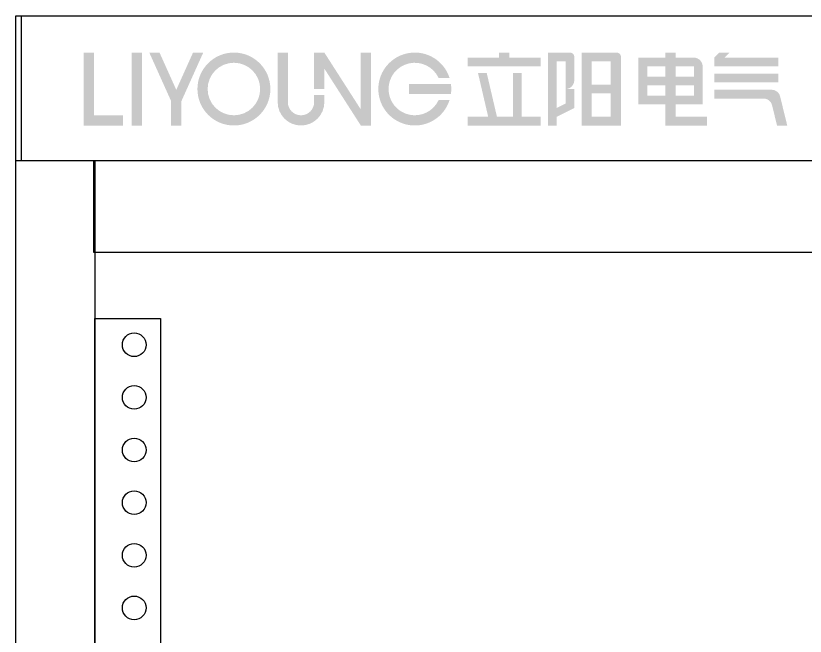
# Model space of a CAD drawing. Extents: x 1618643 to 1619243, y 398120 to 400320.
# Drawn here: x 1618642.7 to 1618942.7, y 400084.7 to 400320.5 of the extents above; entities that cross this region are included whole.
import ezdxf

# ---------------------------------------------------------------- set-up
doc = ezdxf.new("R2010")
doc.units = 0
doc.header["$MEASUREMENT"] = 0
doc.layers.add('LY-JS-BJ', color=7, linetype='Continuous')
doc.layers.add('布置图', color=20, linetype='Continuous')

# ---------------------------------------------------------------- blocks, each defined once
blk = doc.blocks.new('*U29')
at = {"layer": 'LY-JS-BJ', "color": 6}
blk.add_circle((0, 0), 4.5, dxfattribs=at)
blk = doc.blocks.new('*U30')
at = {"layer": 'LY-JS-BJ', "color": 0, "linetype": 'ByBlock', "lineweight": -2, "transparency": 16777216}
for p in [(0, 0), (0, -20), (0, -40), (0, -60), (0, -80), (0, -100)]:
    blk.add_blockref('*U29', p, dxfattribs=at)
blk = doc.blocks.new('911')
at = {"layer": 'LY-JS-BJ'}
for points in [[(-201.58, 15.72), (-207.13, 15.72), (-207.13, -23.88), (-199.21, -23.88), (-185.74, -23.88), (-185.74, -18.34), (-201.58, -18.34), (-201.58, -16.76)], [(-175.45, 15.72), (-180.99, 15.72), (-180.99, -23.88), (-175.45, -23.88)], [(-142.18, 15.72), (-147.73, 15.72), (-156.83, -4.52), (-165.94, 15.72), (-171.49, 15.72), (-159.61, -10.68), (-159.61, -23.88), (-154.06, -23.88), (-154.06, -10.68)], [(-96.25, -11.21), (-96.25, 15.72), (-101.79, 15.72), (-101.79, -11.21, 1), (-76.45, -11.21), (-76.45, -7.25), (-81.99, -7.25), (-81.99, -11.21, -1)], [(-76.45, 15.72), (-81.99, 15.72), (-81.99, -4.08), (-76.45, -4.08), (-76.45, 7), (-56.65, -23.88), (-51.1, -23.88), (-51.1, 15.72), (-56.65, 15.72), (-56.65, -15.17)], [(-8.45, -10.02), (-14.38, -10.02, -4.581742), (-14.38, 1.86), (-8.45, 1.86, 6.513131)], [(41.02, 12.94), (23.99, 12.94), (23.99, 15.72), (18.44, 15.72), (18.44, 12.94), (1.42, 12.94), (1.42, 8.19), (41.02, 8.19)], [(59.23, -4.08), (54.48, -4.08), (54.48, -12), (49.73, -14.38), (49.73, 10.96), (54.48, 10.96), (54.48, -4.08, 0.414214), (59.23, 0.67), (59.23, 13.34, 0.414214), (56.86, 15.72), (49.73, 15.72), (44.98, 15.72), (44.98, -23.88), (49.73, -23.88), (49.73, -19.13), (59.23, -14.38)], [(170.1, 12.94), (140.8, 12.94), (143.57, 15.72), (138.03, 15.72), (135.25, 12.94), (135.25, 8.19), (170.1, 8.19)], [(41.02, -19.13), (30.72, -19.13), (30.72, 4.63), (25.97, 4.63), (25.97, -19.13), (17.26, -19.13), (11.71, 4.63), (6.96, 4.63), (12.5, -19.13), (1.42, -19.13), (1.42, -23.88), (41.02, -23.88)], [(170.1, 4.23), (135.25, 4.23), (135.25, -0.52), (170.1, -0.52)], [(-7.74, -1.31), (-30.51, -1.31), (-30.51, -6.86), (-7.74, -6.86, 0.070346)], [(166.37, -4.48), (135.25, -4.48), (135.25, -9.23), (161.99, -9.23, -0.345496), (166.61, -12.85), (169.31, -23.88), (174.85, -23.88), (170.99, -8.1, 0.345496)]]:
    blk.add_hatch(color=7, dxfattribs=at).paths.add_polyline_path(points)
h = blk.add_hatch(color=7, dxfattribs=at)
h.paths.add_polyline_path([(-105.75, -4.08, 1), (-145.35, -4.08, 1)])
h.paths.add_polyline_path([(-139.81, -4.08, -1), (-111.29, -4.08, -1)], flags=16)
h = blk.add_hatch(color=7, dxfattribs=at)
h.paths.add_polyline_path([(84.58, 13.34, 0.414214), (82.2, 15.72), (63.19, 15.72), (63.19, -23.88), (84.58, -23.88)])
h.paths.add_polyline_path([(68.74, -19.13), (68.74, -6.46), (79.03, -6.46), (79.03, -19.13)], flags=16)
h.paths.add_polyline_path([(68.74, -1.71), (68.74, 10.96), (79.03, 10.96), (79.03, -1.71)], flags=16)
h = blk.add_hatch(color=7, dxfattribs=at)
h.paths.add_polyline_path([(124.17, 12.94), (114.27, 12.94), (114.27, 15.72), (108.72, 15.72), (108.72, 12.94), (94.07, 12.94), (94.07, -12.4), (108.72, -12.4), (108.72, -23.88), (131.29, -23.88), (131.29, -19.13), (114.27, -19.13), (114.27, -12.4), (128.92, -12.4), (128.92, 8.19, 0.414214)])
h.paths.add_polyline_path([(114.27, 8.19), (124.17, 8.19), (124.17, 2.65), (114.27, 2.65)], flags=16)
h.paths.add_polyline_path([(108.72, 8.19), (108.72, 2.65), (98.82, 2.65), (98.82, 8.19)], flags=16)
h.paths.add_polyline_path([(114.27, -2.1), (124.17, -2.1), (124.17, -7.65), (114.27, -7.65)], flags=16)
h.paths.add_polyline_path([(108.72, -2.1), (108.72, -7.65), (98.82, -7.65), (98.82, -2.1)], flags=16)

msp = doc.modelspace()

# ---------------------------------------------------------------- linework, layer by layer
at = {"layer": 'LY-JS-BJ', "color": 6, "ltscale": 50}
msp.add_line((1618642.74, 400265.47), (1619242.74, 400265.47), dxfattribs=at)
for points in [[(1618644.87, 400265.47), (1618644.87, 400320.47)], [(1619212.37, 400265.47), (1619212.37, 400230.47), (1618672.37, 400230.47), (1618672.37, 400265.47)], [(1618672.74, 400265.47), (1618672.74, 398120.47)]]:
    msp.add_lwpolyline(points, dxfattribs=at)
at = {"layer": 'LY-JS-BJ', "color": 6, "lineweight": -3}
msp.add_lwpolyline([(1618697.74, 400205.47), (1618697.74, 398205.47), (1618672.74, 398205.47), (1618672.74, 400205.47)], close=True, dxfattribs=at)
at = {"layer": '布置图', "ltscale": 50}
msp.add_lwpolyline([(1618642.74, 400320.47), (1619242.74, 400320.47), (1619242.74, 398120.47), (1618642.74, 398120.47)], close=True, dxfattribs=at)

# ---------------------------------------------------------------- block references
at = {"layer": 'LY-JS-BJ', "color": 6, "lineweight": -3, "xscale": 0.6999999999534339, "yscale": 0.6999999999534339, "zscale": 0.6999999999534339}
msp.add_blockref('911', (1618813.51, 400295.5), dxfattribs=at)
at = {"layer": 'LY-JS-BJ', "color": 6, "lineweight": -3}
msp.add_blockref('*U30', (1618687.74, 400195.47), dxfattribs=at)

doc.saveas('drawing.dxf')
